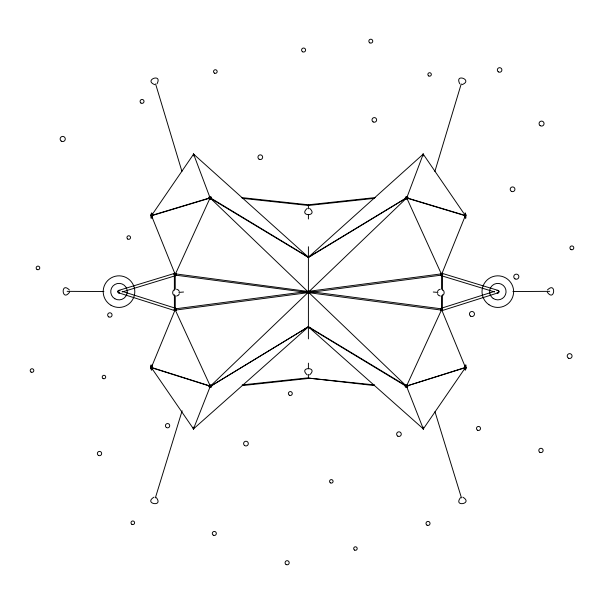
<?xml version="1.0" encoding="UTF-8"?>
<svg xmlns="http://www.w3.org/2000/svg" width="604" height="604" viewBox="0 0 604 604"><rect width="100%" height="100%" fill="white"/><g stroke="black" fill="none" stroke-linecap="round" stroke-linejoin="round"><path stroke-width="0.91" d="M441.554 295.658L441.539 309.474L465.488 367.519L423.329 428.9L308.41 326.877L305.096 328.651M441.562 289.21L441.584 274.473L465.359 215.628M441.139 309.482L442.385 309.482L442.438 294.737M442.445 290.131L442.46 274.48L440.844 274.473M308.568 292.17C308.108 290.909 308.538 291.445 308.689 291.951M308.599 292.004L308.183 291.875L308.319 292.63L441.464 310.101L441.713 308.991M406.598 197.697L406.892 198.135L406.598 197.697L308.478 257.108L210.177 197.674L209.822 197.946L210.222 198.15L210.245 197.704L209.958 198.044L308.387 257.41L308.282 257.032L308.636 257.334L406.779 197.81L465.412 215.492M210.479 386.258L308.372 326.749M441.199 274.435L441.962 274.541L441.343 274.48M406.628 386.099L465.541 367.64M374.54 385.601L308.41 378.089L374.616 384.914M242.279 385.601L308.448 378.459L308.44 377.817L242.204 384.914M308.41 378.051L308.418 374.382M308.463 292.2L308.485 291.377L441.645 308.863M175.047 274.533L175.311 273.846L308.584 291.521M423.585 427.058L423.329 428.9L406.484 386.167L210.101 197.931L193.597 154.133L151.468 215.628L175.236 274.473L175.258 289.21M193.34 155.991L193.597 154.133L308.41 257.213L311.724 255.417M69.551 292.177C61.835 302.589 60.37 280.958 69.362 289.935M175.115 308.954L175.356 310.101L441.66 275.099L441.509 273.846L441.773 274.533M434.88 171.415L461.237 83.903M155.356 497.892L182.121 410.833M179.38 293.733L178.354 295.265L176.602 296.066M175.266 295.658L175.281 309.474L151.332 367.519C151.015 366.794 151.574 368.312 151.257 367.474L193.491 428.9L210.335 386.167L406.726 197.931L423.223 154.133L463.759 213.287M437.47 291.483L438.527 289.973L440.218 289.225M175.236 274.473L210.101 197.931M406.484 386.167L441.698 309.482M547.458 289.935C556.518 280.951 554.902 302.589 547.269 292.177M152.555 364.99L151.415 367.549M441.615 308.855L441.464 310.101M210.139 198.059L151.521 215.764M157.025 83.82C162.861 72.699 143.065 80.143 154.767 84.658M175.387 310.094L175.651 309.452L174.73 309.474M308.516 292.615L175.16 275.099L175.364 273.876M210.486 386.394L210.162 385.964L210.486 386.394L308.463 326.764L406.598 386.001M442.506 295.613C444.718 294.42 444.718 290.871 442.506 289.678M460.52 497.613C452.804 507.602 473.823 503.615 462.8 497.16M174.39 289.633C172.087 290.803 172.095 294.488 174.39 295.658M151.664 215.53L151.347 215.688M465.457 367.549C466.348 366.198 465.435 369.791 464.672 365.835M151.589 215.568L152.691 218.157M308.319 292.63L308.244 292.117M307.247 208.335C297.742 216.715 319.078 216.715 309.573 208.335M309.573 374.918C319.078 366.545 297.742 366.545 307.247 374.918M441.947 308.048L494.653 291.332M442.03 310.622L498.308 292.774M406.432 386.047L465.442 367.398M118.512 290.479L174.752 273.325M122.159 291.959L174.828 275.9M151.408 215.492L210.041 197.795M154.02 497.16C142.974 503.683 164.046 507.534 156.308 497.613M441.509 273.846L175.205 308.855C175.515 310.834 174.571 308.508 175.96 309.474M375.477 197.553L308.372 204.794L241.351 197.553M374.616 198.338L308.448 205.481L242.204 198.338M178.89 292.411L183.541 292.019M462.052 84.658C473.793 80.09 453.966 72.714 459.795 83.82M174.382 290.131L174.36 274.48L176.104 274.473L175.719 274.48M174.435 309.482L174.382 294.737M512.909 291.543L549.678 291.347M175.039 309.482L210.335 386.167M67.142 291.347L103.911 291.543M433.279 292.019L437.93 292.411M440.218 296.066L438.398 295.205L437.417 293.65M176.602 289.225L178.293 289.973L179.32 291.4M406.379 386.417L406.635 385.948L406.333 386.394L308.297 327.051M406.666 198.067L465.299 215.764M442.068 273.325L498.308 290.479M441.992 275.9L494.661 291.959M122.167 291.332L174.873 308.048M118.512 292.774L174.798 310.622M151.385 367.398L210.403 386.069M151.279 367.64L210.283 386.296M311.724 328.651L308.41 326.877L193.491 428.9L193.235 427.058M305.096 255.417L308.41 257.213L423.223 154.133L423.487 155.991M406.726 197.931L441.584 274.473M434.978 411.732L461.471 497.892M155.583 83.903L181.94 171.415M308.41 205.141L308.402 208.833M308.418 214.382L308.402 219.01M308.41 246.742L308.41 338.874M308.418 363.163L308.402 368.772M175.462 308.493A1.065 0.906 -43.6 0 1 176.157 309.792A1.065 0.906 -43.6 0 1 174.579 310.275A1.065 0.906 -43.6 0 1 174.828 308.689M174.866 275.341A1.095 0.929 43.2 0 1 174.465 273.703A1.095 0.929 43.2 0 1 176.119 274.125A1.095 0.929 43.2 0 1 175.424 275.484M441.811 308.591A1.065 0.906 43.6 0 1 442.347 310.169A1.065 0.906 43.6 0 1 440.731 309.905A1.065 0.906 43.6 0 1 441.267 308.501M441.207 275.462A1.095 0.929 -43.2 0 1 440.792 273.974A1.095 0.929 -43.2 0 1 442.43 273.793A1.095 0.929 -43.2 0 1 441.864 275.386M465.103 366.643A1.019 0.385 57.4 0 1 466.099 367.927A1.019 0.385 57.4 0 1 465.48 368.123A1.019 0.385 57.4 0 1 464.891 366.711M464.763 216.481A1.049 0.408 -57.4 0 1 465.299 215.039A1.049 0.408 -57.4 0 1 465.994 215.19A1.049 0.408 -57.4 0 1 464.959 216.526M119.517 292.661A1.246 1.08 -72.4 0 1 118.052 292.336A1.246 1.08 -72.4 0 1 118.414 290.645A1.246 1.08 -72.4 0 1 119.902 290.856M119.668 292.661A1.246 1.08 73 0 1 118.157 292.336A1.246 1.08 73 0 1 118.271 290.645A1.246 1.08 73 0 1 119.796 290.849M497.062 290.675A1.246 1.08 72.4 0 1 498.526 290.758A1.246 1.08 72.4 0 1 498.723 292.404A1.246 1.08 72.4 0 1 497.303 292.661M497.198 290.667A1.246 1.08 -73 0 1 498.655 290.751A1.246 1.08 -73 0 1 498.617 292.404A1.246 1.08 -73 0 1 497.152 292.661M193.325 154.126L193.869 154.171L193.34 154.08M193.22 428.863L193.763 428.961L193.227 428.817M422.943 154.095L423.487 154.194L422.951 154.073M423.057 428.893L423.608 428.885L423.057 428.893M174.858 274.48L175.621 274.435L174.835 274.48M441.162 309.482L441.924 309.437L441.177 309.422M464.974 215.56C465.835 216.874 466.061 214.745 464.982 215.53M465.11 367.526L465.873 367.481L465.125 367.466M308.44 204.832L308.38 205.443L308.38 204.832M488.961 304.718A15.81 15.81 0 0 0 513.589 292.759A15.81 15.81 0 0 0 490.916 277.41A15.81 15.81 0 0 0 488.961 304.718M493.204 298.459A8.245 8.245 0 0 0 506.046 292.215A8.245 8.245 0 0 0 494.215 284.212A8.245 8.245 0 0 0 493.204 298.459M111.098 305.314A15.81 15.81 0 0 0 134.805 291.626A15.81 15.81 0 0 0 111.098 277.938A15.81 15.81 0 0 0 111.098 305.314M114.873 298.769A8.245 8.245 0 0 0 127.248 291.626A8.245 8.245 0 0 0 114.873 284.484A8.245 8.245 0 0 0 114.873 298.769M498.3 71.831A2.288 2.288 0 0 0 501.894 70.162A2.288 2.288 0 0 0 498.655 67.882A2.288 2.288 0 0 0 498.3 71.831M98.437 455.408A2.152 2.152 0 0 0 101.668 453.544A2.152 2.152 0 0 0 98.437 451.679A2.152 2.152 0 0 0 98.437 455.408M213.303 535.212A2.023 2.023 0 0 0 216.338 533.453A2.023 2.023 0 0 0 213.303 531.701A2.023 2.023 0 0 0 213.303 535.212M108.75 316.896A2.212 2.212 0 0 0 112.065 314.978A2.212 2.212 0 0 0 108.75 313.068A2.212 2.212 0 0 0 108.75 316.896M515.038 278.905A2.559 2.559 0 0 0 518.881 276.692A2.559 2.559 0 0 0 515.038 274.473A2.559 2.559 0 0 0 515.038 278.905M166.493 427.572A2.159 2.159 0 0 0 169.732 425.699A2.159 2.159 0 0 0 166.493 423.827A2.159 2.159 0 0 0 166.493 427.572M289.354 395.22A1.955 1.955 0 0 0 292.291 393.529A1.955 1.955 0 0 0 289.354 391.83A1.955 1.955 0 0 0 289.354 395.22M369.814 42.861A1.963 1.963 0 0 0 372.766 41.163A1.963 1.963 0 0 0 369.814 39.464A1.963 1.963 0 0 0 369.814 42.861M354.556 550.07A1.767 1.767 0 0 0 357.198 548.545A1.767 1.767 0 0 0 354.556 547.013A1.767 1.767 0 0 0 354.556 550.07M31.106 372.109A1.812 1.812 0 0 0 33.824 370.539A1.812 1.812 0 0 0 31.106 368.976A1.812 1.812 0 0 0 31.106 372.109M511.384 191.34A2.371 2.371 0 0 0 514.94 189.286A2.371 2.371 0 0 0 511.384 187.232A2.371 2.371 0 0 0 511.384 191.34M373.159 121.925A2.325 2.325 0 0 0 376.647 119.909A2.325 2.325 0 0 0 373.159 117.901A2.325 2.325 0 0 0 373.159 121.925M477.492 430.207A2.023 2.023 0 0 0 480.527 428.455A2.023 2.023 0 0 0 477.492 426.703A2.023 2.023 0 0 0 477.492 430.207M330.305 482.8A1.767 1.767 0 0 0 333.083 481.516A1.767 1.767 0 0 0 330.584 479.757A1.767 1.767 0 0 0 330.305 482.8M214.443 73.122A1.82 1.82 0 0 0 217.168 71.544A1.82 1.82 0 0 0 214.443 69.973A1.82 1.82 0 0 0 214.443 73.122M61.23 141.087A2.575 2.575 0 0 0 65.285 139.207A2.575 2.575 0 0 0 61.631 136.64A2.575 2.575 0 0 0 61.23 141.087M470.493 316.081A2.529 2.529 0 0 0 474.472 314.239A2.529 2.529 0 0 0 470.886 311.717A2.529 2.529 0 0 0 470.493 316.081M397.794 436.148A2.325 2.325 0 0 0 401.283 434.133A2.325 2.325 0 0 0 397.794 432.117A2.325 2.325 0 0 0 397.794 436.148M37.055 269.505A1.812 1.812 0 0 0 39.781 267.934A1.812 1.812 0 0 0 37.055 266.364A1.812 1.812 0 0 0 37.055 269.505M568.417 358.172A2.431 2.431 0 0 0 572.064 356.066A2.431 2.431 0 0 0 568.417 353.959A2.431 2.431 0 0 0 568.417 358.172M540.119 125.64A2.507 2.507 0 0 0 544.053 123.82A2.507 2.507 0 0 0 540.505 121.321A2.507 2.507 0 0 0 540.119 125.64M244.597 445.526A2.363 2.363 0 0 0 248.312 443.804A2.363 2.363 0 0 0 244.967 441.449A2.363 2.363 0 0 0 244.597 445.526M302.581 51.778A2.016 2.016 0 0 0 305.609 50.034A2.016 2.016 0 0 0 302.581 48.29A2.016 2.016 0 0 0 302.581 51.778M427.005 525.178A2.023 2.023 0 0 0 430.04 523.426A2.023 2.023 0 0 0 427.005 521.675A2.023 2.023 0 0 0 427.005 525.178M127.693 239.018A1.804 1.804 0 0 0 130.524 237.712A1.804 1.804 0 0 0 127.972 235.915A1.804 1.804 0 0 0 127.693 239.018M131.898 524.332A1.804 1.804 0 0 0 134.609 522.77A1.804 1.804 0 0 0 131.898 521.207A1.804 1.804 0 0 0 131.898 524.332M259.124 159.252A2.363 2.363 0 0 0 262.664 157.206A2.363 2.363 0 0 0 259.124 155.16A2.363 2.363 0 0 0 259.124 159.252M570.901 249.543A1.933 1.933 0 0 0 573.8 247.867A1.933 1.933 0 0 0 570.901 246.19A1.933 1.933 0 0 0 570.901 249.543M140.913 103.02A1.971 1.971 0 0 0 144.016 101.585A1.971 1.971 0 0 0 141.223 99.622A1.971 1.971 0 0 0 140.913 103.02M286.107 564.529A2.061 2.061 0 0 0 289.203 562.739A2.061 2.061 0 0 0 286.107 560.957A2.061 2.061 0 0 0 286.107 564.529M539.885 452.328A2.174 2.174 0 0 0 543.139 450.448A2.174 2.174 0 0 0 539.885 448.568A2.174 2.174 0 0 0 539.885 452.328M428.734 75.953A1.736 1.736 0 0 0 431.339 74.451A1.736 1.736 0 0 0 428.734 72.941A1.736 1.736 0 0 0 428.734 75.953M103.088 378.549A1.752 1.752 0 0 0 105.715 377.032A1.752 1.752 0 0 0 103.088 375.514A1.752 1.752 0 0 0 103.088 378.549M150.796 366.167A2.71 0.476 84.7 0 0 151.574 370.214A2.71 0.476 84.7 0 0 151.619 366.167A2.71 0.476 84.7 0 0 150.796 366.167M465.744 369.074A2.71 0.476 -84.7 0 0 465.775 364.831A2.71 0.476 -84.7 0 0 464.959 368.651A2.71 0.476 -84.7 0 0 465.744 369.074M151.717 217.213A2.763 0.476 -84.9 0 0 151.747 212.887A2.763 0.476 -84.9 0 0 150.932 216.783A2.763 0.476 -84.9 0 0 151.717 217.213M464.823 214.246A2.763 0.476 84.9 0 0 465.593 218.376A2.763 0.476 84.9 0 0 465.654 214.246A2.763 0.476 84.9 0 0 464.823 214.246M209.097 386.756A1.397 1.351 28.6 0 0 211.498 386.945A1.397 1.351 28.6 0 0 210.411 384.808A1.397 1.351 28.6 0 0 209.097 386.756M406.416 387.534A1.397 1.351 -28.6 0 0 407.715 385.511A1.397 1.351 -28.6 0 0 405.314 385.465A1.397 1.351 -28.6 0 0 406.416 387.534M210.033 199.305A1.404 1.367 -30.4 0 0 211.34 197.266A1.404 1.367 -30.4 0 0 208.924 197.214A1.404 1.367 -30.4 0 0 210.033 199.305M405.473 198.52A1.404 1.367 30.4 0 0 407.896 198.708A1.404 1.367 30.4 0 0 406.802 196.557A1.404 1.367 30.4 0 0 405.473 198.52M150.887 215.371A1.049 0.408 57.4 0 0 152.027 216.511A1.049 0.408 57.4 0 0 151.483 214.994A1.049 0.408 57.4 0 0 150.887 215.371M151.279 368.183A1.019 0.385 -57.4 0 0 151.906 366.681A1.019 0.385 -57.4 0 0 150.804 367.693A1.019 0.385 -57.4 0 0 151.279 368.183M175.968 310.358A1.246 1.08 -72.4 0 0 175.666 308.297A1.246 1.08 -72.4 0 0 174.201 309.776A1.246 1.08 -72.4 0 0 175.968 310.358M174.178 274.065A1.246 1.08 73 0 0 175.522 275.688A1.246 1.08 73 0 0 176.013 273.672A1.246 1.08 73 0 0 174.178 274.065M440.482 309.067A1.246 1.08 72.4 0 0 441.826 310.683A1.246 1.08 72.4 0 0 442.309 308.682A1.246 1.08 72.4 0 0 440.482 309.067M442.279 275.364A1.246 1.08 -73 0 0 441.969 273.287A1.246 1.08 -73 0 0 440.497 274.775A1.246 1.08 -73 0 0 442.279 275.364"/></g></svg>
